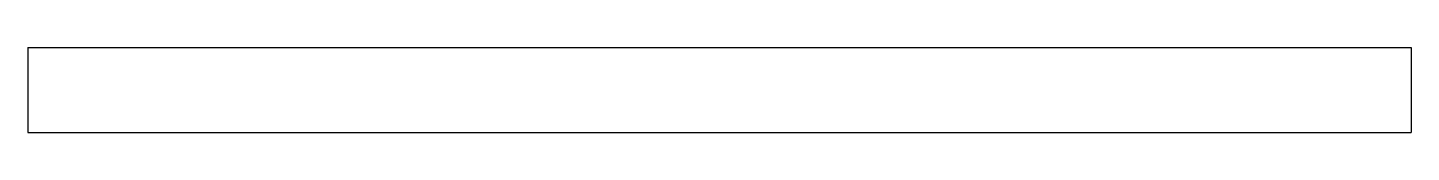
# Model space of a CAD drawing. Extents: x 0 to 293, y 0 to 18.
import ezdxf

# ---------------------------------------------------------------- set-up
doc = ezdxf.new("R2010")
doc.units = 0
doc.layers.add('CUT', color=1, linetype='CONTINUOUS')

msp = doc.modelspace()

# ---------------------------------------------------------------- linework, layer by layer
at = {"layer": 'CUT'}
for p, q in [((0, 18), (0, 0)), ((0, 18), (293, 18)), ((293, 18), (293, 0)), ((0, 0), (293, 0))]:
    msp.add_line(p, q, dxfattribs=at)

doc.saveas('drawing.dxf')
